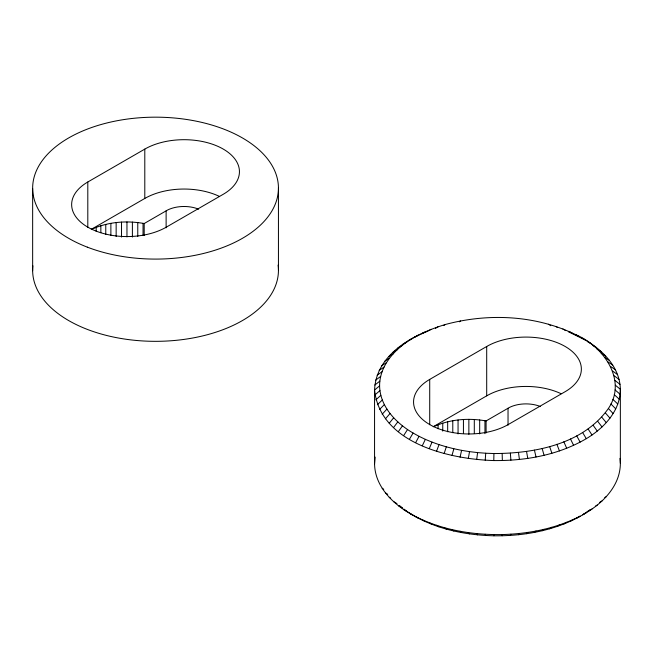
<?xml version="1.0" encoding="UTF-8"?>
<svg xmlns="http://www.w3.org/2000/svg" width="653" height="653" viewBox="0 0 653 653"><rect width="100%" height="100%" fill="white"/><g stroke="black" fill="none" stroke-linecap="round" stroke-linejoin="round"><path stroke-width="0.98" d="M412.263 338.507C395.457 348.506 379.556 365.117 379.597 385.866L374.561 389.996C380.234 443.501 449.542 459.157 493.782 460.561L493.929 453.541C535.117 453.476 583.056 444.162 608.4 408.484C627.631 380.136 603.103 346.131 575.881 334.736C535.697 315.064 488.109 312.958 445.264 324.517C414.541 333.928 376.169 353.485 374.561 389.996L374.561 464.022C375.01 487.277 393.955 504.924 413.088 515.29C437.502 529.412 465.956 535.142 493.929 535.795C525.943 536.186 558.837 529.803 586.288 512.703C603.813 502.271 620.391 484.95 620.35 463.312L620.35 389.286C619.901 366.031 600.956 348.384 581.823 338.017M374.561 464.022L375.157 457.1M493.782 460.561C525.689 460.896 558.503 455.002 586.288 438.677C603.813 428.246 620.391 410.925 620.35 389.286L615.314 385.188M485.22 460.243L485.718 453.231L493.929 453.541M476.714 459.581L477.572 452.594L485.718 453.231M502.157 535.77L502.353 534.562C529.142 533.819 556.193 528.506 580.142 516.156L576.754 518.115M468.315 458.569L469.515 451.631L477.572 452.594M460.063 457.231L461.598 450.35L469.515 451.631M451.982 455.557L453.851 448.742L461.598 450.35M444.13 453.566L446.317 446.832L453.851 448.742M436.539 451.264L439.036 444.628L446.317 446.832M429.241 448.66L432.041 442.13L439.036 444.628M510.36 535.411L510.907 534.195M422.279 445.77L425.356 439.355L432.041 442.13M415.675 442.603L419.03 436.318L425.356 439.355M409.48 439.183L413.088 433.037C396.126 423.12 379.94 406.697 379.597 385.866M403.701 435.518L407.545 429.527M398.387 431.633L402.452 425.797M518.498 534.734L519.396 533.477M393.555 427.544L397.816 421.871M389.229 423.266L393.669 417.773M385.433 418.826L390.029 413.512M382.176 414.239L386.911 409.121M526.538 533.721L527.779 532.424M379.491 409.537L384.323 404.607M377.369 404.738L382.299 400.011M375.842 399.865L380.83 395.334M374.904 394.943L379.924 390.616M459.418 321.823L460.471 320.917M534.432 532.391L536.015 531.036M374.814 385.041L379.842 381.123M586.288 512.703L582.639 514.801L590.271 509.642M375.671 380.119L380.666 376.397M542.153 530.742L544.063 529.322M377.116 375.238L382.054 371.712M379.148 370.422L384.005 367.1M443.771 325.521L445.264 324.517M549.646 528.791L551.883 527.281M381.76 365.704L386.503 362.578M384.935 361.109L389.547 358.162M435.478 328.369L438.016 326.769M556.895 526.538L559.433 524.939M388.657 356.644L393.114 353.885M604.768 497.586L606.253 496.664M428.931 330.589L431.062 329.308M392.91 352.342L397.195 349.755M563.849 524L566.682 522.294M599.43 502.516L602.001 500.965M397.669 348.22L401.758 345.804M595.601 506.051L597.242 505.087M91.828 229.236C108.088 221.816 126.715 220.371 144.191 223.538L167.511 210.062A25.181 14.537 0 0 1 198.659 209.189M433.739 426.638C449.99 419.21 468.625 417.773 486.093 420.94L509.422 407.456A25.181 14.537 0 0 1 540.562 406.59M424.434 332.116L421.307 333.944L428.221 331.014M570.477 521.192L573.603 519.364M402.917 344.302L406.795 342.05M588.116 511.258L591.993 509.005M87.804 181.999L144.795 149.104A55.407 31.989 0 0 1 223.146 149.023A55.407 31.989 0 0 1 223.285 194.259L166.303 227.154A55.407 31.989 0 0 1 87.943 227.236A55.407 31.989 0 0 1 87.804 181.999L87.804 227.326M91.314 229.325L144.795 198.455A55.407 31.989 0 0 1 219.114 196.267M408.623 340.605L418.157 335.193M429.715 379.401L486.697 346.498A55.407 31.989 0 0 1 565.057 346.416A55.407 31.989 0 0 1 565.196 391.661L508.205 424.556A55.407 31.989 0 0 1 429.854 424.638A55.407 31.989 0 0 1 429.715 379.401L429.715 424.719M433.225 426.727L486.697 395.849A55.407 31.989 0 0 1 561.017 393.669M414.761 337.152L420.491 334.344M409.48 513.209C437.461 529.33 470.364 535.085 502.353 534.562M568.281 331.708L585.431 340.099M413.088 433.037L419.03 436.318M575.881 334.736L579.235 336.679M415.675 516.629L419.03 518.572M587.357 341.527L591.202 343.764M403.701 509.544L406.778 511.332M569.547 331.7L572.632 333.512M592.459 345.257L596.515 347.649M398.387 505.659L402.452 508.05L399.367 505.43M422.279 519.796L425.356 521.608M597.087 349.184L601.348 351.738M393.555 501.569L396.967 503.61M562.87 328.924L565.669 330.622M429.241 522.686L432.041 524.383M601.242 353.281L605.674 356.016M389.229 497.292L390.714 498.198M555.874 326.435L557.54 327.488M604.882 357.542L609.478 360.456M385.433 492.852L387.727 494.305M436.539 525.29L439.036 526.873M407.545 511.781L413.088 515.29M608 361.933L612.726 365.043M382.176 488.264L383.752 489.301M548.593 324.223L550.773 325.716M610.579 366.447L615.42 369.745M444.13 527.591L446.317 529.085M612.612 371.051L617.534 374.544M403.905 509.111L406.819 511.242M614.081 375.72L619.068 379.417M451.982 529.583L453.851 530.995M614.979 380.446L620.007 384.339M615.061 389.939L620.097 394.241M460.063 531.256L461.598 532.595M614.244 394.665L619.24 399.163M612.857 399.342L617.795 404.044M610.906 403.954L615.755 408.86M608.4 408.484L613.151 413.578M468.315 532.595L469.515 533.885M605.364 412.892L609.975 418.173M601.788 417.169L606.253 422.638M597.715 421.299L602.001 426.94M593.144 425.25L597.242 431.062M476.714 533.607L477.572 534.848M588.116 429.005L591.993 434.98M582.639 432.547L586.288 438.677M576.754 435.869L580.142 442.13M570.477 438.938L573.603 445.338M563.849 441.746L566.682 448.268M485.22 534.268L485.718 535.484M556.895 444.285L559.433 450.913M549.646 446.538L551.883 453.255M542.153 448.489L544.063 455.296M534.432 450.137L536.015 457.01M526.538 451.468L527.779 458.398M518.498 452.48L519.396 459.451M493.782 534.587L493.929 535.795M510.36 453.166L510.907 460.169M620.007 458.365L620.35 463.312M502.157 453.517L502.353 460.536M508.034 408.272L508.034 425.217M486.697 346.498L486.697 395.849M486.093 420.94L486.093 432.898M484.95 420.703L484.95 433.665M479.677 419.944L479.677 433.902M474.298 419.487L474.298 433.445M468.862 419.34L468.862 434.294M463.434 419.504L463.434 433.461M458.055 419.969L458.055 433.927M452.782 420.736L452.782 432.702M447.672 421.797L447.672 431.764M442.758 423.144L442.758 431.119M438.098 424.76L438.098 428.752M278.439 187.778L278.439 270.024M166.123 210.87L166.123 227.824M144.795 149.104L144.795 198.455M144.191 223.538L144.191 235.504M143.04 223.302L143.04 235.268M137.767 222.542L137.767 236.5M132.388 222.093L132.388 237.047M126.96 221.938L126.96 236.9M121.523 222.102L121.523 237.055M116.152 222.567L116.152 236.525M110.879 223.334L110.879 235.3M105.762 224.395L105.762 234.37M100.848 225.742L100.848 232.721M96.195 227.366L96.195 231.35M32.65 188.48L32.65 270.734M278.096 265.077A122.895 70.957 0 0 1 156.157 341.331A122.895 70.957 0 0 1 32.903 265.787M87.331 247.152A122.895 70.957 0 0 0 278.186 192.725A122.895 70.957 0 0 0 101.117 124.511A122.895 70.957 0 0 0 87.331 247.152"/></g></svg>
